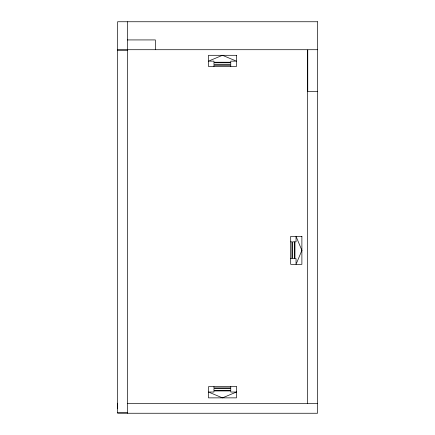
<?xml version="1.0" encoding="UTF-8"?>
<svg xmlns="http://www.w3.org/2000/svg" width="435" height="435" viewBox="0 0 435 435"><rect width="100%" height="100%" fill="white"/><g stroke="black" fill="none" stroke-linecap="round" stroke-linejoin="round"><path stroke-width="0.65" d="M127.384 39.928L155.349 39.928L155.349 49.715M117.597 49.715L307.474 49.715L307.474 403.462M317.545 49.715L307.757 49.715L307.757 91.66L317.545 91.66M117.597 50.275L127.384 50.275M290.694 241.838L291.934 241.838L291.934 258.662L290.694 258.662M127.384 403.462L317.545 403.462M117.597 412.69L127.384 412.69M230.767 66.495L230.767 65.255L213.944 65.255L213.944 66.495M230.767 386.682L230.767 387.922L213.944 387.922L213.944 386.682M127.384 21.75L127.384 413.25M117.455 403.185L117.455 404.028M117.455 404.332L117.455 408.775M301.885 250.359L296.045 264.339L296.045 258.662L294.941 258.662L294.941 241.838L296.045 241.838L296.045 236.374L301.885 250.359M222.464 55.305L208.479 61.145L213.944 61.145L213.944 62.248L230.767 62.248L230.767 61.145L236.444 61.145L222.464 55.305M236.444 392.033L222.464 397.867L208.479 392.033L213.944 392.033L213.944 390.929L230.767 390.929L230.767 392.033L236.444 392.033M317.545 21.75L117.597 21.75L117.597 413.25L317.545 413.25L317.545 21.75M236.444 55.305L208.479 55.305L208.479 66.495L236.444 66.495L236.444 55.305M230.767 62.776L213.944 62.776L213.944 64.549L230.767 64.549L230.767 62.776M301.885 236.374L290.694 236.374L290.694 264.339L301.885 264.339L301.885 236.374M294.413 241.838L292.641 241.838L292.641 258.662L294.413 258.662L294.413 241.838M236.444 386.682L208.479 386.682L208.479 397.867L236.444 397.867L236.444 386.682M230.767 388.629L213.944 388.629L213.944 390.402L230.767 390.402L230.767 388.629"/></g></svg>
